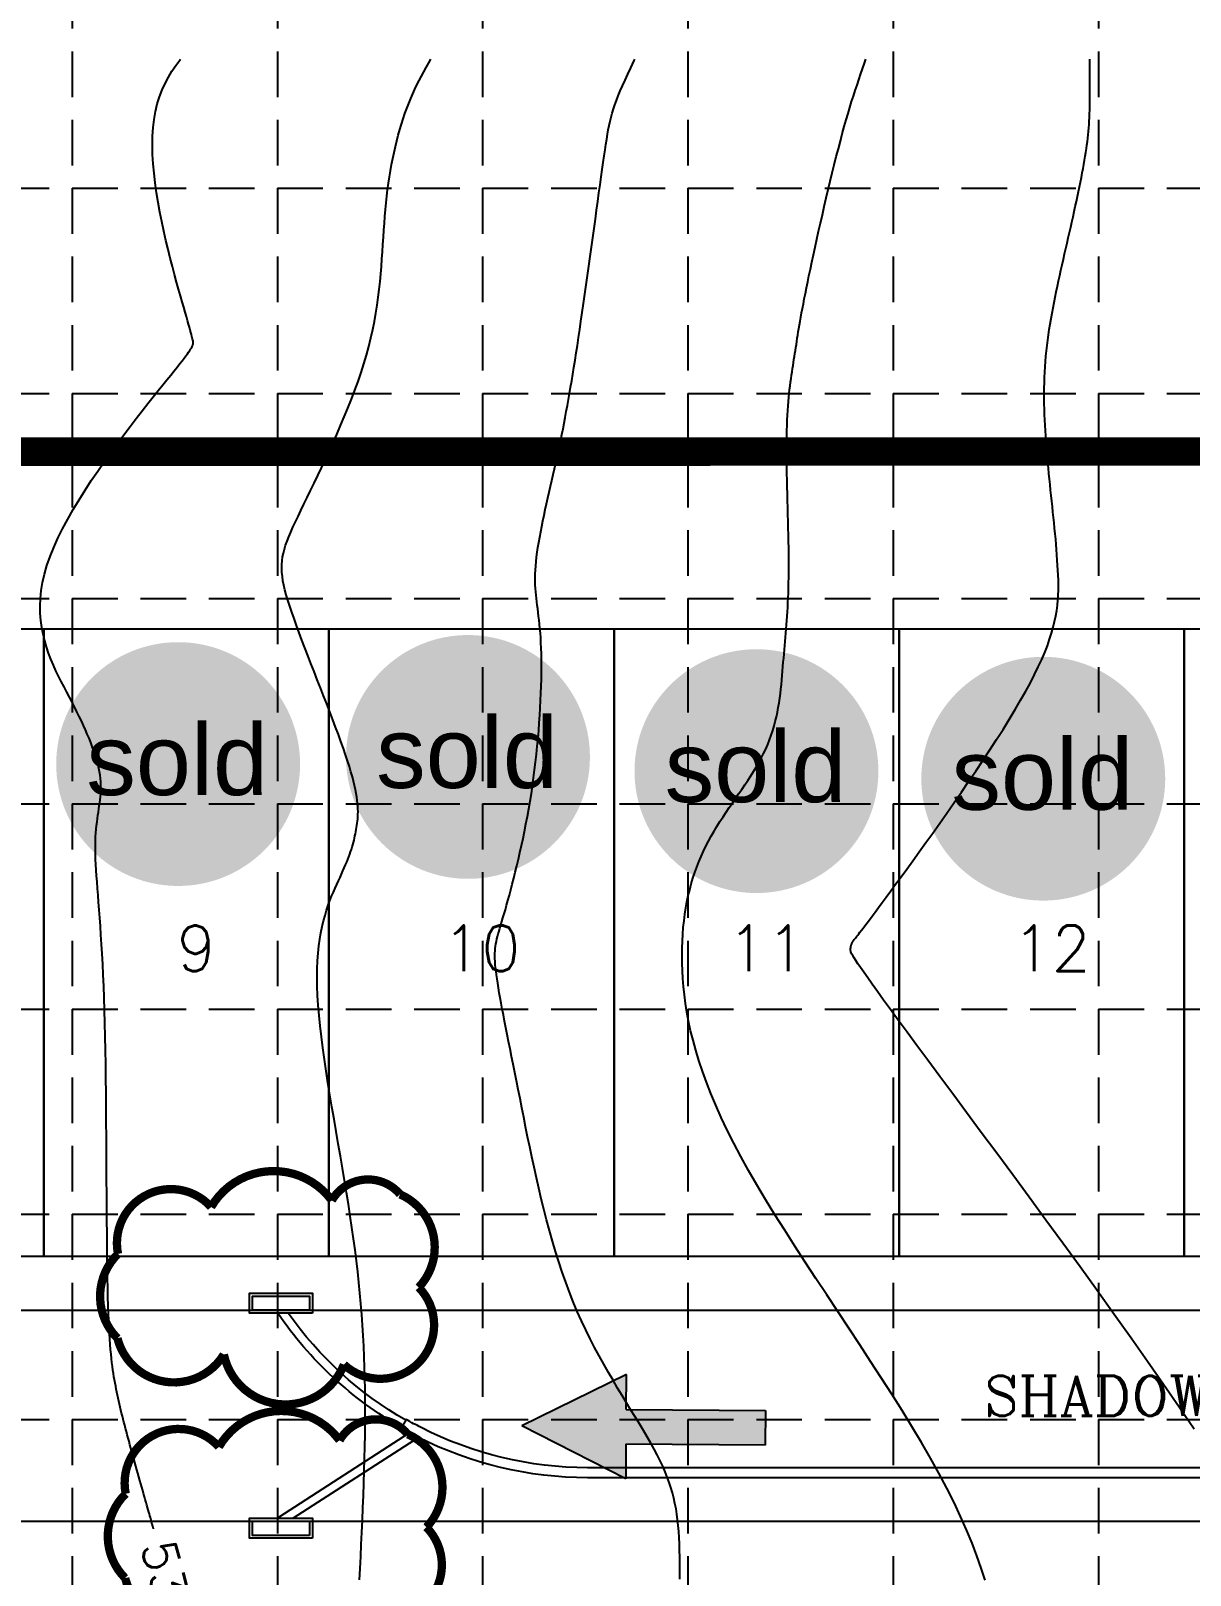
# Model space of a CAD drawing. Header units: inches. Extents: x -2116 to 192, y -2317 to -873.
# Drawn here: x -1401.1 to -1197.8, y -1370.1 to -1099.2 of the extents above; entities that cross this region are included whole.
import ezdxf
from ezdxf.enums import TextEntityAlignment as Align

# ---------------------------------------------------------------- set-up
doc = ezdxf.new("R2010")
doc.units = ezdxf.units.IN
doc.header["$LTSCALE"] = 40
doc.header["$MEASUREMENT"] = 0
doc.linetypes.add('DAM', pattern=[0.5, 0.2, -0.1, 0.2])
doc.linetypes.add('DASHED', pattern=[0.75, 0.5, -0.25])
for name, color, linetype in [('1-BC', 7, 'Continuous'), ('1-DAM_TEXT', 7, 'DAM'), ('1-LOTS', 7, 'Continuous'), ('1-STM', 7, 'Continuous'), ('1-STM_INLETS', 7, 'Continuous'), ('BASE', 7, 'Continuous'), ('grid', 9, 'Continuous'), ('limitsofdisturb', 1, 'DASHED'), ('TOPO100_CON', 9, 'Continuous'), ('TOPO100_ICON', 9, 'Continuous')]:
    doc.layers.add(name, color=color, linetype=linetype)
doc.styles.add('PAD_LABEL', font='romanc')
doc.styles.add('ryland', font='ARIAL.TTF', dxfattribs={"height": 25})
doc.styles.add('SEG_LABEL08', font='simplex1')

# ---------------------------------------------------------------- blocks, each defined once
blk = doc.blocks.new('TF')
for p, q in [((0.1612, 0.0201), (0.1612, 0.0601)), ((0.1612, 0.0601), (0.2812, 0.0001)), ((0.0012, -0.0199), (0.0012, 0.0201)), ((0.0012, 0.0201), (0.1612, 0.0201)), ((0.1612, -0.0599), (0.2812, 0.0001)), ((0.1612, -0.0199), (0.0012, -0.0199)), ((0.1612, -0.0199), (0.1612, -0.0599))]:
    blk.add_line(p, q)
for points in [[(0.1612, -0.0599), (0.1612, 0.0601), (0.2812, 0.0001), (0.1612, 0.0601)], [(0.0012, 0.0201), (0.0012, -0.0199), (0.1612, 0.0201), (0.1612, -0.0199)]]:
    blk.add_solid(points)
blk = doc.blocks.new('arrow')
at = {"xscale": 192.0000000000001, "yscale": 192, "zscale": 192, "rotation": 89.54514789520785}
blk.add_blockref('TF', (-0.41, -54), dxfattribs=at)
blk = doc.blocks.new('Sold')
h = blk.add_hatch(color=7)
h.paths.add_polyline_path([(38.78, 18.77, 1), (0.52, 18.77, 1)])
h.paths.add_polyline_path([(2.42, 10.89), (36.59, 10.89), (36.59, 27.86), (2.42, 27.86)], flags=24)
at = {"layer": 'BASE', "color": 7, "style": 'ryland'}
blk.add_text('sold', height=11.127, dxfattribs=at).set_placement((19.5, 13.9), align=Align.CENTER)

msp = doc.modelspace()

# ---------------------------------------------------------------- linework, layer by layer
at = {"layer": '1-BC', "linetype": 'Continuous'}
for p, q in [((-1437.73, -1323.62), (-949.32, -1323.62, 52922.14)), ((-1437.73, -1360.62), (-949.32, -1360.62, 52922.14))]:
    msp.add_line(p, q, dxfattribs=at)
at = {"layer": '1-LOTS', "linetype": 'Continuous'}
for p, q in [((-1398.82, -1204.12, 53495.51), (-1448.82, -1204.12, 53621.31)), ((-1348.82, -1204.12, 53386.8), (-1398.82, -1204.12, 53495.51)), ((-1398.82, -1204.12, 53495.51), (-1398.82, -1314.12)), ((-1398.82, -1314.12), (-1398.82, -1204.12, 53495.51)), ((-1348.82, -1204.12, 53386.8), (-1348.82, -1314.12)), ((-1298.82, -1204.12, 53276.91), (-1348.82, -1204.12, 53386.8)), ((-1348.82, -1314.12), (-1348.82, -1204.12, 53386.8)), ((-1248.82, -1204.12, 53158.99), (-1298.82, -1204.12, 53276.91)), ((-1298.82, -1204.12, 53276.91), (-1298.82, -1314.12)), ((-1298.82, -1314.12), (-1298.82, -1204.12, 53276.91)), ((-1198.82, -1204.12, 53043.81), (-1248.82, -1204.12, 53158.99)), ((-1248.82, -1204.12, 53158.99), (-1248.82, -1314.12)), ((-1248.82, -1314.12), (-1248.82, -1204.12, 53158.99)), ((-1198.82, -1204.12, 53043.81), (-1198.82, -1314.12)), ((-1148.82, -1204.12, 52913.45), (-1198.82, -1204.12, 53043.81)), ((-1198.82, -1314.12), (-1198.82, -1204.12, 53043.81))]:
    msp.add_line(p, q, dxfattribs=at)
at = {"layer": '1-LOTS', "linetype": 'Continuous', "flags": 128}
for points in [[(-1437.73, -1314.12), (-1398.82, -1314.12)], [(-1398.82, -1314.12), (-1348.82, -1314.12)], [(-1348.82, -1314.12), (-1298.82, -1314.12)], [(-1298.82, -1314.12), (-1248.82, -1314.12)], [(-1248.82, -1314.12), (-1198.82, -1314.12)], [(-1198.82, -1314.12), (-1148.82, -1314.12)]]:
    msp.add_lwpolyline(points, dxfattribs=at)
at = {"layer": '1-LOTS', "linetype": 'Continuous'}
for p in [(-1398.82, -1314.12), (-1348.82, -1314.12), (-1298.82, -1314.12), (-1248.82, -1314.12), (-1198.82, -1314.12)]:
    msp.add_point(p, dxfattribs=at)
at = {"layer": '1-STM', "linetype": 'Continuous', "flags": 128}
for points, elevation in [([(-1336.08, -1344.21), (-1336.08, -1344.21, -0.113987), (-1357.81, -1324.12), (-1357.81, -1324.12)], 53129.01), ([(-1335.33, -1342.91), (-1335.33, -1342.91, -0.109942), (-1355.99, -1324.12), (-1355.99, -1324.12)], 53129.01), ([(-1332.67, -1344.2), (-1332.67, -1344.2, -0.011526), (-1335.27, -1342.8), (-1335.27, -1342.8), (-1336.14, -1344.32), (-1336.14, -1344.32, 0.006352), (-1334.68, -1345.13), (-1334.68, -1345.13)], 53121.73), ([(-1303.46, -1353), (-1303.46, -1353, -0.117416), (-1333.15, -1345.93), (-1333.15, -1345.93)], 52888.3), ([(-1303.46, -1351.25), (-1303.46, -1351.25, -0.118807), (-1332.67, -1344.2), (-1332.67, -1344.2)], 52888.3)]:
    msp.add_lwpolyline(points, format="xyb", dxfattribs=dict(at, elevation=elevation))
for points, elevation in [([(-1334.68, -1345.13), (-1357.65, -1359.99)], 53121.73), ([(-1333.15, -1345.93), (-1355.09, -1360.12)], 53121.73), ([(-892.12, -1351.25), (-1303.46, -1351.25)], 52873.08), ([(-893.75, -1353), (-1303.46, -1353)], 52873.08)]:
    msp.add_lwpolyline(points, dxfattribs=dict(at, elevation=elevation))
at = {"layer": '1-STM_INLETS', "linetype": 'Continuous', "flags": 128}
for points in [[(-1351.74, -1324.12), (-1362.74, -1324.12), (-1362.74, -1320.62), (-1351.74, -1320.62), (-1351.74, -1324.12)], [(-1352.24, -1323.62), (-1362.24, -1323.62), (-1362.24, -1321.12), (-1352.24, -1321.12), (-1352.24, -1323.62)], [(-1351.74, -1363.62), (-1362.74, -1363.62), (-1362.74, -1360.12), (-1351.74, -1360.12), (-1351.74, -1363.62)], [(-1352.24, -1363.12), (-1362.24, -1363.12), (-1362.24, -1360.62), (-1352.24, -1360.62), (-1352.24, -1363.12)]]:
    msp.add_lwpolyline(points, close=True, dxfattribs=at)
at = {"layer": 'BASE', "color": 170, "const_width": 1.46}
for points in [[(-1369.49, -1305.51, 0.520567), (-1369.49, -1305.51, 0.765195), (-1385.82, -1313.73, 0.417879), (-1385.92, -1328.53, 0.6649), (-1367.26, -1331.38, 0.744833), (-1346.2, -1333.15, 0.975642), (-1333.09, -1319.6, 0.520567), (-1336.35, -1303.28, 0.520567), (-1348.33, -1304.36, 0.540264), (-1369.49, -1305.51)], [(-1368.13, -1347.59, 0.520567), (-1368.13, -1347.59, 0.765195), (-1384.47, -1355.81, 0.417879), (-1384.57, -1370.61, 0.6649), (-1365.9, -1373.46, 0.744833), (-1344.85, -1375.23, 0.975642), (-1331.73, -1361.68, 0.520567), (-1335, -1345.36, 0.520567), (-1346.97, -1346.44, 0.540264), (-1368.13, -1347.59)]]:
    msp.add_lwpolyline(points, format="xyb", close=True, dxfattribs=at)
at = {"layer": 'grid', "color": 8, "linetype": 'DASHED', "ltscale": 0.4}
for p, q in [((-1393.87, -910.78), (-1393.87, -2278.78)), ((-1357.87, -910.78), (-1357.87, -2278.78)), ((-1321.87, -910.78), (-1321.87, -2278.78)), ((-1285.87, -910.78), (-1285.87, -2278.78)), ((-1249.87, -910.78), (-1249.87, -2278.78)), ((-1213.87, -910.78), (-1213.87, -2278.78)), ((-2077.87, -1126.78), (154.13, -1126.78)), ((-2077.87, -1162.78), (154.13, -1162.78)), ((-2077.87, -1198.78), (154.13, -1198.78)), ((-2077.87, -1234.78), (154.13, -1234.78)), ((-2077.87, -1270.78), (154.13, -1270.78)), ((-2077.87, -1306.78), (154.13, -1306.78)), ((-2077.87, -1342.78), (154.13, -1342.78))]:
    msp.add_line(p, q, dxfattribs=at)
at = {"layer": 'limitsofdisturb', "color": 1, "const_width": 5}
msp.add_lwpolyline([(-1844.62, -1990.78), (-1844.62, -1280.09), (-1844.62, -1280.09), (-1844.26, -1173.04), (-752.01, -1172.92), (-752.01, -1001.61), (-658.88, -981.43), (-594.33, -1184.26), (-62.6, -1184.26), (-45.48, -2050.54), (-1679.47, -2050.54)], dxfattribs=at)
at = {"layer": 'TOPO100_CON', "color": 35, "linetype": 'Continuous'}
for points in [[(-1343.47, -1370.93), (-1343.36, -1368.9), (-1343.26, -1366.83), (-1343.16, -1364.73), (-1343.06, -1362.59), (-1342.97, -1360.44), (-1342.88, -1358.28), (-1342.79, -1356.11), (-1342.71, -1353.94), (-1342.64, -1351.79), (-1342.58, -1349.65), (-1342.54, -1347.54), (-1342.5, -1345.46), (-1342.48, -1343.41), (-1342.47, -1341.41), (-1342.48, -1339.44), (-1342.5, -1337.49), (-1342.53, -1335.57), (-1342.58, -1333.67), (-1342.65, -1331.79), (-1342.73, -1329.92), (-1342.83, -1328.06), (-1342.95, -1326.21), (-1343.08, -1324.36), (-1343.23, -1322.5), (-1343.4, -1320.64), (-1343.58, -1318.77), (-1343.79, -1316.88), (-1344.01, -1314.97), (-1344.25, -1313.04), (-1344.51, -1311.09), (-1344.79, -1309.11), (-1345.09, -1307.09), (-1345.41, -1305.03), (-1345.75, -1302.95), (-1346.1, -1300.84), (-1346.46, -1298.7), (-1346.83, -1296.56), (-1347.2, -1294.4), (-1347.58, -1292.25), (-1347.94, -1290.1), (-1348.31, -1287.95), (-1348.66, -1285.83), (-1349, -1283.72), (-1349.32, -1281.65), (-1349.62, -1279.6), (-1349.9, -1277.6), (-1350.15, -1275.64), (-1350.37, -1273.74), (-1350.56, -1271.89), (-1350.71, -1270.11), (-1350.82, -1268.39), (-1350.89, -1266.75), (-1350.91, -1265.19), (-1350.89, -1263.71), (-1350.82, -1262.31), (-1350.72, -1260.98), (-1350.59, -1259.71), (-1350.42, -1258.52), (-1350.23, -1257.39), (-1350.01, -1256.31), (-1349.77, -1255.3), (-1349.51, -1254.34), (-1349.24, -1253.44), (-1348.95, -1252.58), (-1348.66, -1251.76), (-1348.36, -1250.99), (-1348.05, -1250.26), (-1347.75, -1249.57), (-1347.46, -1248.91), (-1347.16, -1248.28), (-1346.88, -1247.68), (-1346.62, -1247.1), (-1346.37, -1246.55), (-1346.13, -1246.02), (-1345.92, -1245.5), (-1345.71, -1245.01), (-1345.52, -1244.53), (-1345.35, -1244.06), (-1345.18, -1243.61), (-1345.03, -1243.18), (-1344.89, -1242.76), (-1344.76, -1242.34), (-1344.64, -1241.94), (-1344.53, -1241.55), (-1344.43, -1241.16), (-1344.34, -1240.78), (-1344.26, -1240.4), (-1344.18, -1240.03), (-1344.11, -1239.66), (-1344.04, -1239.29), (-1343.98, -1238.92), (-1343.93, -1238.55), (-1343.87, -1238.18), (-1343.83, -1237.8), (-1343.79, -1237.41), (-1343.76, -1237.01), (-1343.74, -1236.59), (-1343.73, -1236.16), (-1343.74, -1235.7), (-1343.76, -1235.22), (-1343.8, -1234.7), (-1343.86, -1234.16), (-1343.94, -1233.58), (-1344.04, -1232.96), (-1344.17, -1232.29), (-1344.33, -1231.58), (-1344.51, -1230.82), (-1344.72, -1230.01), (-1344.97, -1229.14), (-1345.25, -1228.22), (-1345.56, -1227.23), (-1345.91, -1226.17), (-1346.3, -1225.05), (-1346.73, -1223.86), (-1347.18, -1222.62), (-1347.66, -1221.34), (-1348.16, -1220.01), (-1348.69, -1218.65), (-1349.22, -1217.26), (-1349.77, -1215.85), (-1350.33, -1214.43), (-1350.88, -1213), (-1351.44, -1211.58), (-1351.99, -1210.17), (-1352.53, -1208.77), (-1353.06, -1207.4), (-1353.57, -1206.06), (-1354.05, -1204.76), (-1354.52, -1203.5), (-1354.95, -1202.29), (-1355.35, -1201.15), (-1355.71, -1200.07), (-1356.03, -1199.06), (-1356.31, -1198.12), (-1356.54, -1197.24), (-1356.74, -1196.41), (-1356.89, -1195.63), (-1357, -1194.88), (-1357.07, -1194.16), (-1357.1, -1193.47), (-1357.09, -1192.8), (-1357.04, -1192.13), (-1356.95, -1191.46), (-1356.81, -1190.79), (-1356.63, -1190.11), (-1356.42, -1189.4), (-1356.16, -1188.67), (-1355.86, -1187.91), (-1355.52, -1187.1), (-1355.14, -1186.24), (-1354.72, -1185.33), (-1354.25, -1184.35), (-1353.75, -1183.31), (-1353.21, -1182.19), (-1352.64, -1181.02), (-1352.04, -1179.79), (-1351.42, -1178.51), (-1350.78, -1177.18), (-1350.13, -1175.8), (-1349.46, -1174.39), (-1348.79, -1172.94), (-1348.11, -1171.46), (-1347.44, -1169.96), (-1346.78, -1168.43), (-1346.13, -1166.89), (-1345.49, -1165.34), (-1344.88, -1163.78), (-1344.28, -1162.22), (-1343.72, -1160.66), (-1343.19, -1159.11), (-1342.7, -1157.57), (-1342.24, -1156.04), (-1341.84, -1154.53), (-1341.47, -1153.04), (-1341.15, -1151.57), (-1340.86, -1150.13), (-1340.61, -1148.69), (-1340.39, -1147.28), (-1340.19, -1145.89), (-1340.02, -1144.52), (-1339.87, -1143.16), (-1339.75, -1141.82), (-1339.63, -1140.5), (-1339.53, -1139.19), (-1339.44, -1137.91), (-1339.35, -1136.64), (-1339.27, -1135.38), (-1339.19, -1134.14), (-1339.1, -1132.92), (-1339.01, -1131.71), (-1338.91, -1130.52), (-1338.8, -1129.35), (-1338.68, -1128.18), (-1338.54, -1127.04), (-1338.38, -1125.91), (-1338.21, -1124.79), (-1338.03, -1123.7), (-1337.84, -1122.61), (-1337.63, -1121.55), (-1337.4, -1120.5), (-1337.17, -1119.47), (-1336.92, -1118.46), (-1336.66, -1117.47), (-1336.38, -1116.49), (-1336.1, -1115.54), (-1335.8, -1114.6), (-1335.49, -1113.69), (-1335.17, -1112.79), (-1334.84, -1111.92), (-1334.49, -1111.06), (-1334.14, -1110.23), (-1333.77, -1109.42), (-1333.4, -1108.63), (-1333.01, -1107.85), (-1332.61, -1107.09), (-1332.19, -1106.33), (-1331.77, -1105.57), (-1331.32, -1104.8), (-1330.93, -1104.14)], [(-1287.27, -1370.81), (-1287.28, -1369.45), (-1287.29, -1368.15), (-1287.31, -1366.91), (-1287.33, -1365.71), (-1287.37, -1364.57), (-1287.42, -1363.47), (-1287.49, -1362.41), (-1287.58, -1361.38), (-1287.68, -1360.38), (-1287.81, -1359.4), (-1287.96, -1358.45), (-1288.14, -1357.51), (-1288.35, -1356.58), (-1288.59, -1355.66), (-1288.85, -1354.74), (-1289.16, -1353.82), (-1289.5, -1352.89), (-1289.87, -1351.95), (-1290.29, -1350.99), (-1290.75, -1350.01), (-1291.25, -1349), (-1291.8, -1347.97), (-1292.39, -1346.91), (-1293.02, -1345.81), (-1293.69, -1344.69), (-1294.39, -1343.53), (-1295.11, -1342.34), (-1295.86, -1341.12), (-1296.63, -1339.87), (-1297.41, -1338.58), (-1298.2, -1337.26), (-1299.01, -1335.91), (-1299.81, -1334.52), (-1300.62, -1333.1), (-1301.43, -1331.64), (-1302.23, -1330.15), (-1303.01, -1328.62), (-1303.79, -1327.05), (-1304.54, -1325.45), (-1305.27, -1323.82), (-1305.98, -1322.14), (-1306.66, -1320.43), (-1307.3, -1318.69), (-1307.92, -1316.92), (-1308.52, -1315.12), (-1309.09, -1313.3), (-1309.63, -1311.47), (-1310.15, -1309.62), (-1310.65, -1307.77), (-1311.13, -1305.91), (-1311.59, -1304.06), (-1312.03, -1302.2), (-1312.45, -1300.36), (-1312.85, -1298.53), (-1313.24, -1296.72), (-1313.62, -1294.93), (-1313.98, -1293.17), (-1314.33, -1291.44), (-1314.67, -1289.74), (-1315, -1288.08), (-1315.32, -1286.46), (-1315.63, -1284.89), (-1315.93, -1283.37), (-1316.23, -1281.9), (-1316.51, -1280.47), (-1316.79, -1279.09), (-1317.06, -1277.76), (-1317.32, -1276.47), (-1317.56, -1275.23), (-1317.8, -1274.05), (-1318.02, -1272.9), (-1318.23, -1271.81), (-1318.43, -1270.77), (-1318.62, -1269.77), (-1318.79, -1268.82), (-1318.95, -1267.92), (-1319.1, -1267.06), (-1319.23, -1266.26), (-1319.35, -1265.5), (-1319.45, -1264.79), (-1319.53, -1264.13), (-1319.6, -1263.52), (-1319.66, -1262.95), (-1319.7, -1262.42), (-1319.72, -1261.92), (-1319.73, -1261.45), (-1319.72, -1261), (-1319.7, -1260.57), (-1319.66, -1260.15), (-1319.61, -1259.74), (-1319.54, -1259.32), (-1319.46, -1258.91), (-1319.36, -1258.48), (-1319.25, -1258.04), (-1319.13, -1257.58), (-1318.99, -1257.09), (-1318.84, -1256.58), (-1318.68, -1256.02), (-1318.5, -1255.43), (-1318.31, -1254.79), (-1318.11, -1254.1), (-1317.89, -1253.36), (-1317.66, -1252.56), (-1317.43, -1251.71), (-1317.18, -1250.8), (-1316.93, -1249.86), (-1316.67, -1248.86), (-1316.4, -1247.83), (-1316.14, -1246.75), (-1315.87, -1245.64), (-1315.6, -1244.49), (-1315.33, -1243.31), (-1315.06, -1242.1), (-1314.79, -1240.86), (-1314.53, -1239.6), (-1314.27, -1238.31), (-1314.03, -1237), (-1313.78, -1235.67), (-1313.55, -1234.33), (-1313.33, -1232.97), (-1313.13, -1231.6), (-1312.93, -1230.22), (-1312.75, -1228.83), (-1312.58, -1227.45), (-1312.43, -1226.06), (-1312.29, -1224.68), (-1312.16, -1223.3), (-1312.04, -1221.93), (-1311.94, -1220.58), (-1311.85, -1219.24), (-1311.77, -1217.93), (-1311.7, -1216.63), (-1311.65, -1215.36), (-1311.61, -1214.13), (-1311.58, -1212.92), (-1311.56, -1211.75), (-1311.55, -1210.62), (-1311.56, -1209.53), (-1311.58, -1208.48), (-1311.6, -1207.49), (-1311.64, -1206.54), (-1311.69, -1205.65), (-1311.75, -1204.81), (-1311.82, -1204.02), (-1311.9, -1203.27), (-1311.97, -1202.55), (-1312.06, -1201.86), (-1312.14, -1201.21), (-1312.22, -1200.57), (-1312.3, -1199.95), (-1312.38, -1199.35), (-1312.45, -1198.75), (-1312.51, -1198.16), (-1312.57, -1197.57), (-1312.61, -1196.98), (-1312.65, -1196.37), (-1312.66, -1195.75), (-1312.67, -1195.11), (-1312.66, -1194.45), (-1312.63, -1193.76), (-1312.57, -1193.03), (-1312.5, -1192.27), (-1312.41, -1191.48), (-1312.3, -1190.65), (-1312.17, -1189.79), (-1312.02, -1188.91), (-1311.86, -1188), (-1311.68, -1187.07), (-1311.5, -1186.11), (-1311.3, -1185.14), (-1311.09, -1184.15), (-1310.88, -1183.15), (-1310.66, -1182.14), (-1310.43, -1181.12), (-1310.2, -1180.09), (-1309.97, -1179.07), (-1309.74, -1178.03), (-1309.5, -1177), (-1309.27, -1175.98), (-1309.04, -1174.96), (-1308.82, -1173.95), (-1308.6, -1172.95), (-1308.39, -1171.95), (-1308.18, -1170.96), (-1307.98, -1169.97), (-1307.78, -1168.98), (-1307.58, -1167.98), (-1307.39, -1166.98), (-1307.2, -1165.96), (-1307.01, -1164.92), (-1306.82, -1163.87), (-1306.63, -1162.79), (-1306.44, -1161.69), (-1306.25, -1160.56), (-1306.06, -1159.4), (-1305.86, -1158.2), (-1305.67, -1156.96), (-1305.47, -1155.68), (-1305.26, -1154.36), (-1305.06, -1152.98), (-1304.84, -1151.56), (-1304.63, -1150.08), (-1304.4, -1148.55), (-1304.18, -1146.98), (-1303.95, -1145.37), (-1303.72, -1143.74), (-1303.48, -1142.09), (-1303.25, -1140.43), (-1303.02, -1138.77), (-1302.79, -1137.11), (-1302.56, -1135.46), (-1302.33, -1133.82), (-1302.11, -1132.21), (-1301.89, -1130.64), (-1301.68, -1129.1), (-1301.47, -1127.61), (-1301.27, -1126.17), (-1301.08, -1124.8), (-1300.89, -1123.49), (-1300.72, -1122.26), (-1300.56, -1121.12), (-1300.41, -1120.06), (-1300.26, -1119.08), (-1300.12, -1118.17), (-1299.98, -1117.32), (-1299.84, -1116.52), (-1299.68, -1115.75), (-1299.52, -1115.02), (-1299.34, -1114.3), (-1299.14, -1113.58), (-1298.92, -1112.86), (-1298.67, -1112.12), (-1298.39, -1111.36), (-1298.08, -1110.56), (-1297.73, -1109.71), (-1297.34, -1108.81), (-1296.9, -1107.83), (-1296.42, -1106.77), (-1295.88, -1105.63), (-1295.28, -1104.38), (-1295.16, -1104.14)], [(-1233.74, -1370.96), (-1234.42, -1368.86), (-1235.19, -1366.7), (-1236.04, -1364.46), (-1236.99, -1362.16), (-1238.05, -1359.78), (-1239.2, -1357.33), (-1240.47, -1354.81), (-1241.85, -1352.21), (-1243.34, -1349.54), (-1244.92, -1346.82), (-1246.58, -1344.04), (-1248.32, -1341.22), (-1250.11, -1338.36), (-1251.96, -1335.48), (-1253.84, -1332.58), (-1255.75, -1329.66), (-1257.67, -1326.74), (-1259.6, -1323.83), (-1261.52, -1320.92), (-1263.42, -1318.04), (-1265.29, -1315.19), (-1267.12, -1312.37), (-1268.9, -1309.59), (-1270.61, -1306.86), (-1272.25, -1304.2), (-1273.8, -1301.6), (-1275.26, -1299.08), (-1276.6, -1296.64), (-1277.85, -1294.28), (-1278.99, -1292), (-1280.04, -1289.79), (-1280.99, -1287.66), (-1281.85, -1285.6), (-1282.63, -1283.61), (-1283.33, -1281.68), (-1283.95, -1279.81), (-1284.5, -1278.01), (-1284.98, -1276.26), (-1285.4, -1274.57), (-1285.76, -1272.93), (-1286.06, -1271.34), (-1286.3, -1269.79), (-1286.5, -1268.3), (-1286.65, -1266.84), (-1286.77, -1265.43), (-1286.84, -1264.05), (-1286.89, -1262.71), (-1286.9, -1261.39), (-1286.89, -1260.11), (-1286.85, -1258.86), (-1286.78, -1257.64), (-1286.68, -1256.45), (-1286.56, -1255.29), (-1286.41, -1254.15), (-1286.24, -1253.04), (-1286.04, -1251.95), (-1285.81, -1250.88), (-1285.56, -1249.84), (-1285.29, -1248.82), (-1284.99, -1247.82), (-1284.67, -1246.84), (-1284.33, -1245.87), (-1283.96, -1244.93), (-1283.57, -1244), (-1283.15, -1243.09), (-1282.72, -1242.19), (-1282.26, -1241.31), (-1281.79, -1240.44), (-1281.29, -1239.58), (-1280.78, -1238.73), (-1280.26, -1237.9), (-1279.72, -1237.07), (-1279.18, -1236.25), (-1278.63, -1235.44), (-1278.08, -1234.63), (-1277.53, -1233.83), (-1276.98, -1233.04), (-1276.44, -1232.25), (-1275.9, -1231.46), (-1275.38, -1230.68), (-1274.86, -1229.89), (-1274.37, -1229.11), (-1273.89, -1228.32), (-1273.43, -1227.54), (-1273, -1226.75), (-1272.59, -1225.96), (-1272.21, -1225.16), (-1271.87, -1224.36), (-1271.55, -1223.55), (-1271.26, -1222.75), (-1271, -1221.93), (-1270.76, -1221.12), (-1270.55, -1220.31), (-1270.35, -1219.49), (-1270.18, -1218.67), (-1270.03, -1217.86), (-1269.89, -1217.05), (-1269.77, -1216.24), (-1269.66, -1215.43), (-1269.56, -1214.63), (-1269.48, -1213.83), (-1269.4, -1213.04), (-1269.33, -1212.26), (-1269.26, -1211.48), (-1269.2, -1210.71), (-1269.14, -1209.95), (-1269.08, -1209.2), (-1269.02, -1208.46), (-1268.95, -1207.72), (-1268.89, -1206.99), (-1268.83, -1206.27), (-1268.77, -1205.55), (-1268.7, -1204.82), (-1268.64, -1204.09), (-1268.59, -1203.35), (-1268.53, -1202.61), (-1268.48, -1201.85), (-1268.42, -1201.08), (-1268.38, -1200.29), (-1268.33, -1199.48), (-1268.29, -1198.65), (-1268.26, -1197.8), (-1268.23, -1196.92), (-1268.21, -1196.02), (-1268.19, -1195.08), (-1268.18, -1194.11), (-1268.17, -1193.1), (-1268.17, -1192.06), (-1268.18, -1190.98), (-1268.2, -1189.87), (-1268.22, -1188.74), (-1268.24, -1187.58), (-1268.27, -1186.4), (-1268.3, -1185.21), (-1268.33, -1184.01), (-1268.36, -1182.8), (-1268.39, -1181.6), (-1268.42, -1180.39), (-1268.45, -1179.19), (-1268.48, -1177.99), (-1268.5, -1176.81), (-1268.52, -1175.65), (-1268.54, -1174.51), (-1268.55, -1173.4), (-1268.55, -1172.31), (-1268.55, -1171.26), (-1268.54, -1170.24), (-1268.52, -1169.27), (-1268.49, -1168.34), (-1268.45, -1167.44), (-1268.41, -1166.58), (-1268.36, -1165.75), (-1268.3, -1164.96), (-1268.24, -1164.2), (-1268.18, -1163.46), (-1268.11, -1162.76), (-1268.03, -1162.08), (-1267.95, -1161.42), (-1267.87, -1160.78), (-1267.79, -1160.17), (-1267.7, -1159.57), (-1267.62, -1158.99), (-1267.53, -1158.42), (-1267.44, -1157.87), (-1267.36, -1157.33), (-1267.27, -1156.8), (-1267.19, -1156.27), (-1267.11, -1155.75), (-1267.03, -1155.23), (-1266.95, -1154.72), (-1266.86, -1154.19), (-1266.78, -1153.66), (-1266.69, -1153.11), (-1266.6, -1152.55), (-1266.51, -1151.97), (-1266.41, -1151.37), (-1266.3, -1150.73), (-1266.18, -1150.07), (-1266.06, -1149.37), (-1265.93, -1148.64), (-1265.78, -1147.86), (-1265.63, -1147.04), (-1265.46, -1146.17), (-1265.28, -1145.24), (-1265.08, -1144.26), (-1264.87, -1143.22), (-1264.64, -1142.12), (-1264.4, -1140.95), (-1264.14, -1139.72), (-1263.86, -1138.44), (-1263.57, -1137.1), (-1263.27, -1135.73), (-1262.95, -1134.33), (-1262.63, -1132.89), (-1262.3, -1131.44), (-1261.96, -1129.97), (-1261.62, -1128.49), (-1261.27, -1127.02), (-1260.91, -1125.54), (-1260.56, -1124.09), (-1260.2, -1122.65), (-1259.85, -1121.23), (-1259.49, -1119.85), (-1259.14, -1118.51), (-1258.8, -1117.22), (-1258.45, -1115.97), (-1258.12, -1114.79), (-1257.79, -1113.67), (-1257.47, -1112.6), (-1257.16, -1111.58), (-1256.84, -1110.6), (-1256.53, -1109.64), (-1256.22, -1108.69), (-1255.9, -1107.75), (-1255.58, -1106.81), (-1255.25, -1105.85), (-1254.91, -1104.86), (-1254.67, -1104.14)], [(-1197.11, -1344.45), (-1199.71, -1340.6), (-1202.44, -1336.65), (-1205.26, -1332.6), (-1208.16, -1328.49), (-1211.11, -1324.34), (-1214.1, -1320.17), (-1217.11, -1316.01), (-1220.11, -1311.87), (-1223.1, -1307.79), (-1226.04, -1303.78), (-1228.92, -1299.87), (-1231.72, -1296.08), (-1234.42, -1292.43), (-1237, -1288.95), (-1239.44, -1285.66), (-1241.72, -1282.59), (-1243.82, -1279.75), (-1245.73, -1277.17), (-1247.45, -1274.84), (-1248.99, -1272.74), (-1250.36, -1270.86), (-1251.57, -1269.19), (-1252.64, -1267.71), (-1253.56, -1266.42), (-1254.35, -1265.3), (-1255.03, -1264.33), (-1255.59, -1263.51), (-1256.06, -1262.82), (-1256.43, -1262.25), (-1256.72, -1261.78), (-1256.94, -1261.41), (-1257.11, -1261.12), (-1257.22, -1260.89), (-1257.29, -1260.72), (-1257.32, -1260.58), (-1257.34, -1260.48), (-1257.34, -1260.39), (-1257.34, -1260.3), (-1257.34, -1260.22), (-1257.34, -1260.14), (-1257.33, -1260.05), (-1257.33, -1259.97), (-1257.31, -1259.89), (-1257.3, -1259.81), (-1257.28, -1259.74), (-1257.26, -1259.66), (-1257.24, -1259.58), (-1257.21, -1259.49), (-1257.18, -1259.41), (-1257.14, -1259.33), (-1257.1, -1259.24), (-1257.06, -1259.16), (-1257.01, -1259.07), (-1256.96, -1258.97), (-1256.9, -1258.88), (-1256.83, -1258.78), (-1256.76, -1258.68), (-1256.69, -1258.57), (-1256.6, -1258.46), (-1256.5, -1258.33), (-1256.39, -1258.18), (-1256.26, -1258.01), (-1256.1, -1257.8), (-1255.91, -1257.56), (-1255.7, -1257.28), (-1255.45, -1256.96), (-1255.16, -1256.58), (-1254.84, -1256.15), (-1254.46, -1255.66), (-1254.04, -1255.1), (-1253.57, -1254.47), (-1253.04, -1253.76), (-1252.45, -1252.97), (-1251.8, -1252.09), (-1251.08, -1251.12), (-1250.3, -1250.05), (-1249.44, -1248.87), (-1248.5, -1247.6), (-1247.5, -1246.22), (-1246.43, -1244.75), (-1245.31, -1243.2), (-1244.15, -1241.58), (-1242.94, -1239.9), (-1241.71, -1238.16), (-1240.46, -1236.39), (-1239.19, -1234.57), (-1237.92, -1232.74), (-1236.65, -1230.88), (-1235.39, -1229.02), (-1234.15, -1227.17), (-1232.94, -1225.32), (-1231.75, -1223.5), (-1230.61, -1221.71), (-1229.52, -1219.96), (-1228.49, -1218.25), (-1227.52, -1216.61), (-1226.63, -1215.03), (-1225.82, -1213.53), (-1225.08, -1212.1), (-1224.42, -1210.74), (-1223.83, -1209.45), (-1223.3, -1208.21), (-1222.84, -1207.03), (-1222.44, -1205.9), (-1222.1, -1204.81), (-1221.8, -1203.77), (-1221.56, -1202.76), (-1221.36, -1201.79), (-1221.2, -1200.85), (-1221.08, -1199.93), (-1220.99, -1199.03), (-1220.93, -1198.14), (-1220.9, -1197.27), (-1220.9, -1196.4), (-1220.91, -1195.53), (-1220.94, -1194.66), (-1220.98, -1193.79), (-1221.03, -1192.9), (-1221.09, -1192), (-1221.15, -1191.1), (-1221.22, -1190.18), (-1221.3, -1189.26), (-1221.38, -1188.33), (-1221.47, -1187.39), (-1221.56, -1186.44), (-1221.65, -1185.49), (-1221.75, -1184.54), (-1221.85, -1183.58), (-1221.95, -1182.62), (-1222.05, -1181.66), (-1222.15, -1180.7), (-1222.26, -1179.73), (-1222.36, -1178.77), (-1222.46, -1177.8), (-1222.55, -1176.84), (-1222.65, -1175.88), (-1222.74, -1174.93), (-1222.83, -1173.98), (-1222.91, -1173.03), (-1222.99, -1172.08), (-1223.06, -1171.14), (-1223.13, -1170.2), (-1223.19, -1169.26), (-1223.24, -1168.33), (-1223.29, -1167.4), (-1223.33, -1166.46), (-1223.35, -1165.53), (-1223.38, -1164.61), (-1223.39, -1163.68), (-1223.39, -1162.75), (-1223.38, -1161.82), (-1223.36, -1160.89), (-1223.33, -1159.96), (-1223.29, -1159.04), (-1223.23, -1158.1), (-1223.17, -1157.17), (-1223.09, -1156.24), (-1222.99, -1155.3), (-1222.89, -1154.37), (-1222.77, -1153.43), (-1222.64, -1152.49), (-1222.5, -1151.54), (-1222.35, -1150.6), (-1222.19, -1149.66), (-1222.02, -1148.71), (-1221.84, -1147.77), (-1221.66, -1146.82), (-1221.47, -1145.87), (-1221.27, -1144.93), (-1221.07, -1143.98), (-1220.87, -1143.04), (-1220.66, -1142.09), (-1220.45, -1141.14), (-1220.24, -1140.2), (-1220.02, -1139.25), (-1219.81, -1138.31), (-1219.59, -1137.37), (-1219.38, -1136.43), (-1219.16, -1135.49), (-1218.95, -1134.56), (-1218.74, -1133.63), (-1218.54, -1132.71), (-1218.33, -1131.79), (-1218.13, -1130.88), (-1217.94, -1129.99), (-1217.75, -1129.1), (-1217.56, -1128.23), (-1217.38, -1127.37), (-1217.2, -1126.53), (-1217.04, -1125.7), (-1216.87, -1124.89), (-1216.72, -1124.1), (-1216.57, -1123.34), (-1216.44, -1122.59), (-1216.31, -1121.86), (-1216.19, -1121.16), (-1216.08, -1120.48), (-1215.98, -1119.83), (-1215.89, -1119.2), (-1215.81, -1118.59), (-1215.73, -1117.99), (-1215.67, -1117.39), (-1215.61, -1116.8), (-1215.57, -1116.21), (-1215.52, -1115.6), (-1215.49, -1114.99), (-1215.46, -1114.35), (-1215.43, -1113.7), (-1215.41, -1113.01), (-1215.4, -1112.29), (-1215.39, -1111.54), (-1215.38, -1110.74), (-1215.38, -1109.9), (-1215.38, -1109), (-1215.38, -1108.05), (-1215.38, -1107.03), (-1215.38, -1105.95), (-1215.38, -1104.79), (-1215.38, -1104.14)]]:
    msp.add_lwpolyline(points, dxfattribs=at)
at = {"layer": 'TOPO100_ICON', "color": 35, "linetype": 'Continuous'}
msp.add_lwpolyline([(-1379.59, -1361.97), (-1379.6, -1361.91), (-1379.62, -1361.86), (-1379.63, -1361.8), (-1379.65, -1361.73), (-1379.67, -1361.66), (-1379.69, -1361.58), (-1379.72, -1361.49), (-1379.75, -1361.39), (-1379.78, -1361.28), (-1379.82, -1361.15), (-1379.86, -1361), (-1379.9, -1360.83), (-1379.96, -1360.65), (-1380.01, -1360.44), (-1380.08, -1360.21), (-1380.15, -1359.96), (-1380.23, -1359.67), (-1380.32, -1359.36), (-1380.41, -1359.02), (-1380.52, -1358.65), (-1380.63, -1358.24), (-1380.76, -1357.8), (-1380.89, -1357.34), (-1381.03, -1356.84), (-1381.17, -1356.33), (-1381.33, -1355.79), (-1381.48, -1355.23), (-1381.65, -1354.65), (-1381.81, -1354.06), (-1381.98, -1353.46), (-1382.15, -1352.84), (-1382.33, -1352.22), (-1382.51, -1351.59), (-1382.68, -1350.95), (-1382.86, -1350.32), (-1383.04, -1349.69), (-1383.21, -1349.05), (-1383.38, -1348.43), (-1383.55, -1347.81), (-1383.72, -1347.21), (-1383.88, -1346.61), (-1384.04, -1346.03), (-1384.2, -1345.45), (-1384.35, -1344.89), (-1384.5, -1344.34), (-1384.65, -1343.79), (-1384.79, -1343.25), (-1384.92, -1342.71), (-1385.06, -1342.18), (-1385.19, -1341.66), (-1385.32, -1341.14), (-1385.44, -1340.61), (-1385.56, -1340.09), (-1385.68, -1339.57), (-1385.8, -1339.05), (-1385.91, -1338.53), (-1386.02, -1338), (-1386.13, -1337.47), (-1386.23, -1336.94), (-1386.33, -1336.4), (-1386.43, -1335.85), (-1386.53, -1335.29), (-1386.62, -1334.71), (-1386.71, -1334.1), (-1386.8, -1333.47), (-1386.88, -1332.8), (-1386.97, -1332.08), (-1387.04, -1331.32), (-1387.12, -1330.51), (-1387.19, -1329.63), (-1387.26, -1328.69), (-1387.32, -1327.67), (-1387.38, -1326.58), (-1387.44, -1325.4), (-1387.49, -1324.14), (-1387.54, -1322.77), (-1387.58, -1321.31), (-1387.62, -1319.74), (-1387.66, -1318.05), (-1387.69, -1316.24), (-1387.71, -1314.32), (-1387.74, -1312.27), (-1387.75, -1310.13), (-1387.77, -1307.89), (-1387.78, -1305.57), (-1387.8, -1303.18), (-1387.81, -1300.74), (-1387.82, -1298.25), (-1387.84, -1295.72), (-1387.85, -1293.17), (-1387.87, -1290.61), (-1387.89, -1288.04), (-1387.91, -1285.48), (-1387.94, -1282.95), (-1387.98, -1280.45), (-1388.02, -1277.99), (-1388.06, -1275.59), (-1388.12, -1273.25), (-1388.18, -1270.99), (-1388.25, -1268.82), (-1388.32, -1266.74), (-1388.41, -1264.77), (-1388.5, -1262.88), (-1388.6, -1261.09), (-1388.7, -1259.38), (-1388.81, -1257.76), (-1388.91, -1256.22), (-1389.02, -1254.76), (-1389.12, -1253.37), (-1389.22, -1252.05), (-1389.32, -1250.8), (-1389.41, -1249.61), (-1389.5, -1248.48), (-1389.58, -1247.41), (-1389.64, -1246.4), (-1389.7, -1245.44), (-1389.74, -1244.52), (-1389.77, -1243.65), (-1389.79, -1242.83), (-1389.79, -1242.04), (-1389.77, -1241.28), (-1389.74, -1240.56), (-1389.69, -1239.87), (-1389.64, -1239.2), (-1389.57, -1238.57), (-1389.5, -1237.95), (-1389.42, -1237.35), (-1389.34, -1236.78), (-1389.26, -1236.21), (-1389.18, -1235.66), (-1389.1, -1235.13), (-1389.03, -1234.59), (-1388.96, -1234.07), (-1388.9, -1233.55), (-1388.86, -1233.03), (-1388.83, -1232.5), (-1388.82, -1231.97), (-1388.82, -1231.44), (-1388.84, -1230.9), (-1388.89, -1230.34), (-1388.96, -1229.77), (-1389.05, -1229.19), (-1389.17, -1228.59), (-1389.31, -1227.98), (-1389.47, -1227.35), (-1389.65, -1226.71), (-1389.86, -1226.05), (-1390.09, -1225.38), (-1390.33, -1224.69), (-1390.6, -1223.99), (-1390.89, -1223.27), (-1391.2, -1222.53), (-1391.53, -1221.78), (-1391.87, -1221.01), (-1392.24, -1220.23), (-1392.62, -1219.43), (-1393.02, -1218.61), (-1393.44, -1217.78), (-1393.88, -1216.92), (-1394.33, -1216.05), (-1394.8, -1215.17), (-1395.28, -1214.26), (-1395.76, -1213.34), (-1396.23, -1212.39), (-1396.7, -1211.42), (-1397.16, -1210.42), (-1397.59, -1209.39), (-1397.99, -1208.34), (-1398.36, -1207.26), (-1398.68, -1206.15), (-1398.96, -1205), (-1399.19, -1203.82), (-1399.35, -1202.61), (-1399.45, -1201.35), (-1399.48, -1200.06), (-1399.42, -1198.73), (-1399.28, -1197.35), (-1399.05, -1195.93), (-1398.72, -1194.47), (-1398.28, -1192.96), (-1397.74, -1191.4), (-1397.09, -1189.8), (-1396.35, -1188.17), (-1395.53, -1186.51), (-1394.64, -1184.83), (-1393.68, -1183.14), (-1392.66, -1181.45), (-1391.6, -1179.76), (-1390.5, -1178.08), (-1389.38, -1176.41), (-1388.24, -1174.77), (-1387.09, -1173.16), (-1385.95, -1171.59), (-1384.81, -1170.06), (-1383.7, -1168.59), (-1382.61, -1167.18), (-1381.57, -1165.84), (-1380.57, -1164.57), (-1379.63, -1163.38), (-1378.76, -1162.29), (-1377.96, -1161.28), (-1377.24, -1160.37), (-1376.58, -1159.55), (-1376, -1158.81), (-1375.47, -1158.15), (-1375, -1157.55), (-1374.59, -1157.03), (-1374.23, -1156.57), (-1373.92, -1156.17), (-1373.66, -1155.82), (-1373.43, -1155.51), (-1373.24, -1155.25), (-1373.09, -1155.03), (-1372.96, -1154.85), (-1372.87, -1154.69), (-1372.79, -1154.56), (-1372.74, -1154.44), (-1372.7, -1154.34), (-1372.67, -1154.25), (-1372.65, -1154.16), (-1372.64, -1154.08), (-1372.63, -1153.98), (-1372.63, -1153.88), (-1372.64, -1153.76), (-1372.66, -1153.62), (-1372.69, -1153.46), (-1372.74, -1153.26), (-1372.79, -1153.03), (-1372.86, -1152.76), (-1372.94, -1152.44), (-1373.04, -1152.08), (-1373.16, -1151.65), (-1373.3, -1151.17), (-1373.46, -1150.62), (-1373.63, -1149.99), (-1373.83, -1149.3), (-1374.06, -1148.52), (-1374.3, -1147.65), (-1374.58, -1146.69), (-1374.88, -1145.64), (-1375.2, -1144.48), (-1375.55, -1143.24), (-1375.91, -1141.91), (-1376.29, -1140.5), (-1376.67, -1139.03), (-1377.05, -1137.5), (-1377.43, -1135.92), (-1377.8, -1134.29), (-1378.16, -1132.64), (-1378.49, -1130.96), (-1378.79, -1129.26), (-1379.07, -1127.56), (-1379.31, -1125.85), (-1379.5, -1124.16), (-1379.65, -1122.49), (-1379.75, -1120.84), (-1379.79, -1119.23), (-1379.76, -1117.66), (-1379.67, -1116.15), (-1379.5, -1114.7), (-1379.25, -1113.31), (-1378.93, -1112), (-1378.54, -1110.74), (-1378.08, -1109.54), (-1377.56, -1108.4), (-1376.99, -1107.31), (-1376.36, -1106.26), (-1375.69, -1105.26), (-1374.97, -1104.3), (-1374.85, -1104.14)], dxfattribs=at)

# ---------------------------------------------------------------- block references
at = {"color": 200, "xscale": 1.117884993374901, "yscale": 1.117884993374901, "zscale": 1.117884993374901}
for p in [(-1346.41, -1247.53), (-1397.24, -1248.78), (-1295.82, -1250.02), (-1245.52, -1251.35)]:
    msp.add_blockref('Sold', p, dxfattribs=at)
at = {"color": 200, "xscale": 0.793967887526378, "yscale": 0.793967887526378, "zscale": 0.793967887526378, "rotation": 90}
msp.add_blockref('arrow', (-1315.01, -1343.91), dxfattribs=at)

# ---------------------------------------------------------------- texts
at = {"layer": '1-DAM_TEXT', "linetype": 'Continuous', "style": 'SEG_LABEL08'}
for s, p in [('9', (-1372.09, -1260.11)), ('10', (-1322.09, -1260.11)), ('11', (-1272.09, -1260.11)), ('12', (-1222.09, -1260.11))]:
    msp.add_text(s, height=8, dxfattribs=at).set_placement(p, align=Align.MIDDLE_CENTER)
at = {"layer": '1-DAM_TEXT', "linetype": 'Continuous', "style": 'PAD_LABEL'}
msp.add_text('SHADOW CREEK DR.', height=7, rotation=0, dxfattribs=at).set_placement((-1185.45, -1342.15), align=Align.CENTER)
at = {"layer": 'TOPO100_ICON', "color": 35, "linetype": 'Continuous', "style": 'SEG_LABEL08'}
msp.add_text('535', height=6, rotation=284.8835, dxfattribs=at).set_placement((-1376.97, -1371.64, 53500), align=Align.MIDDLE_CENTER)

doc.saveas('drawing.dxf')
